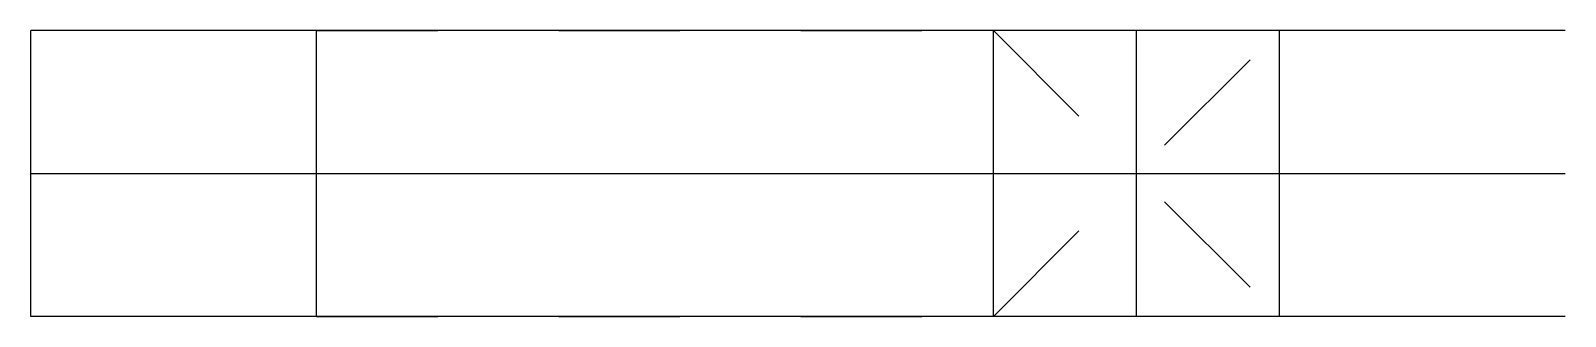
# Model space of a CAD drawing. Extents: x -15 to 65.5, y -7.5 to 7.5.
import ezdxf

# ---------------------------------------------------------------- set-up
doc = ezdxf.new("R2010")
doc.units = 0
doc.linetypes.add('CENTER', pattern=[28.575, 12.7, -6.35, 3.175, -6.35])
doc.linetypes.add('DASHED', pattern=[12.7, 6.35, -6.35])
doc.layers.get('0').update_dxf_attribs({"linetype": 'CONTINUOUS'})

msp = doc.modelspace()

# ---------------------------------------------------------------- linework, layer by layer
at = {"linetype": 'CONTINUOUS'}
for p, q in [((-15, -7.5), (-15, 7.5)), ((65.5, 7.5), (-15, 7.5)), ((0, -7.5), (0, 7.5)), ((35.5, -7.5), (35.5, 7.5)), ((43, -7.5), (43, 7.5)), ((50.5, -7.5), (50.5, 7.5)), ((-15, 0), (65.5, 0)), ((65.5, -7.5), (-15, -7.5))]:
    msp.add_line(p, q, dxfattribs=at)
at = {"linetype": 'DASHED'}
for p, q in [((0, 7.5), (35.5, 7.5)), ((35.5, 7.5), (50.5, -7.5)), ((35.5, -7.5), (50.5, 7.5)), ((0, -7.5), (35.5, -7.5))]:
    msp.add_line(p, q, dxfattribs=at)
at = {"linetype": 'CENTER'}
msp.add_line((-15, 0), (65.5, 0), dxfattribs=at)

doc.saveas('drawing.dxf')
